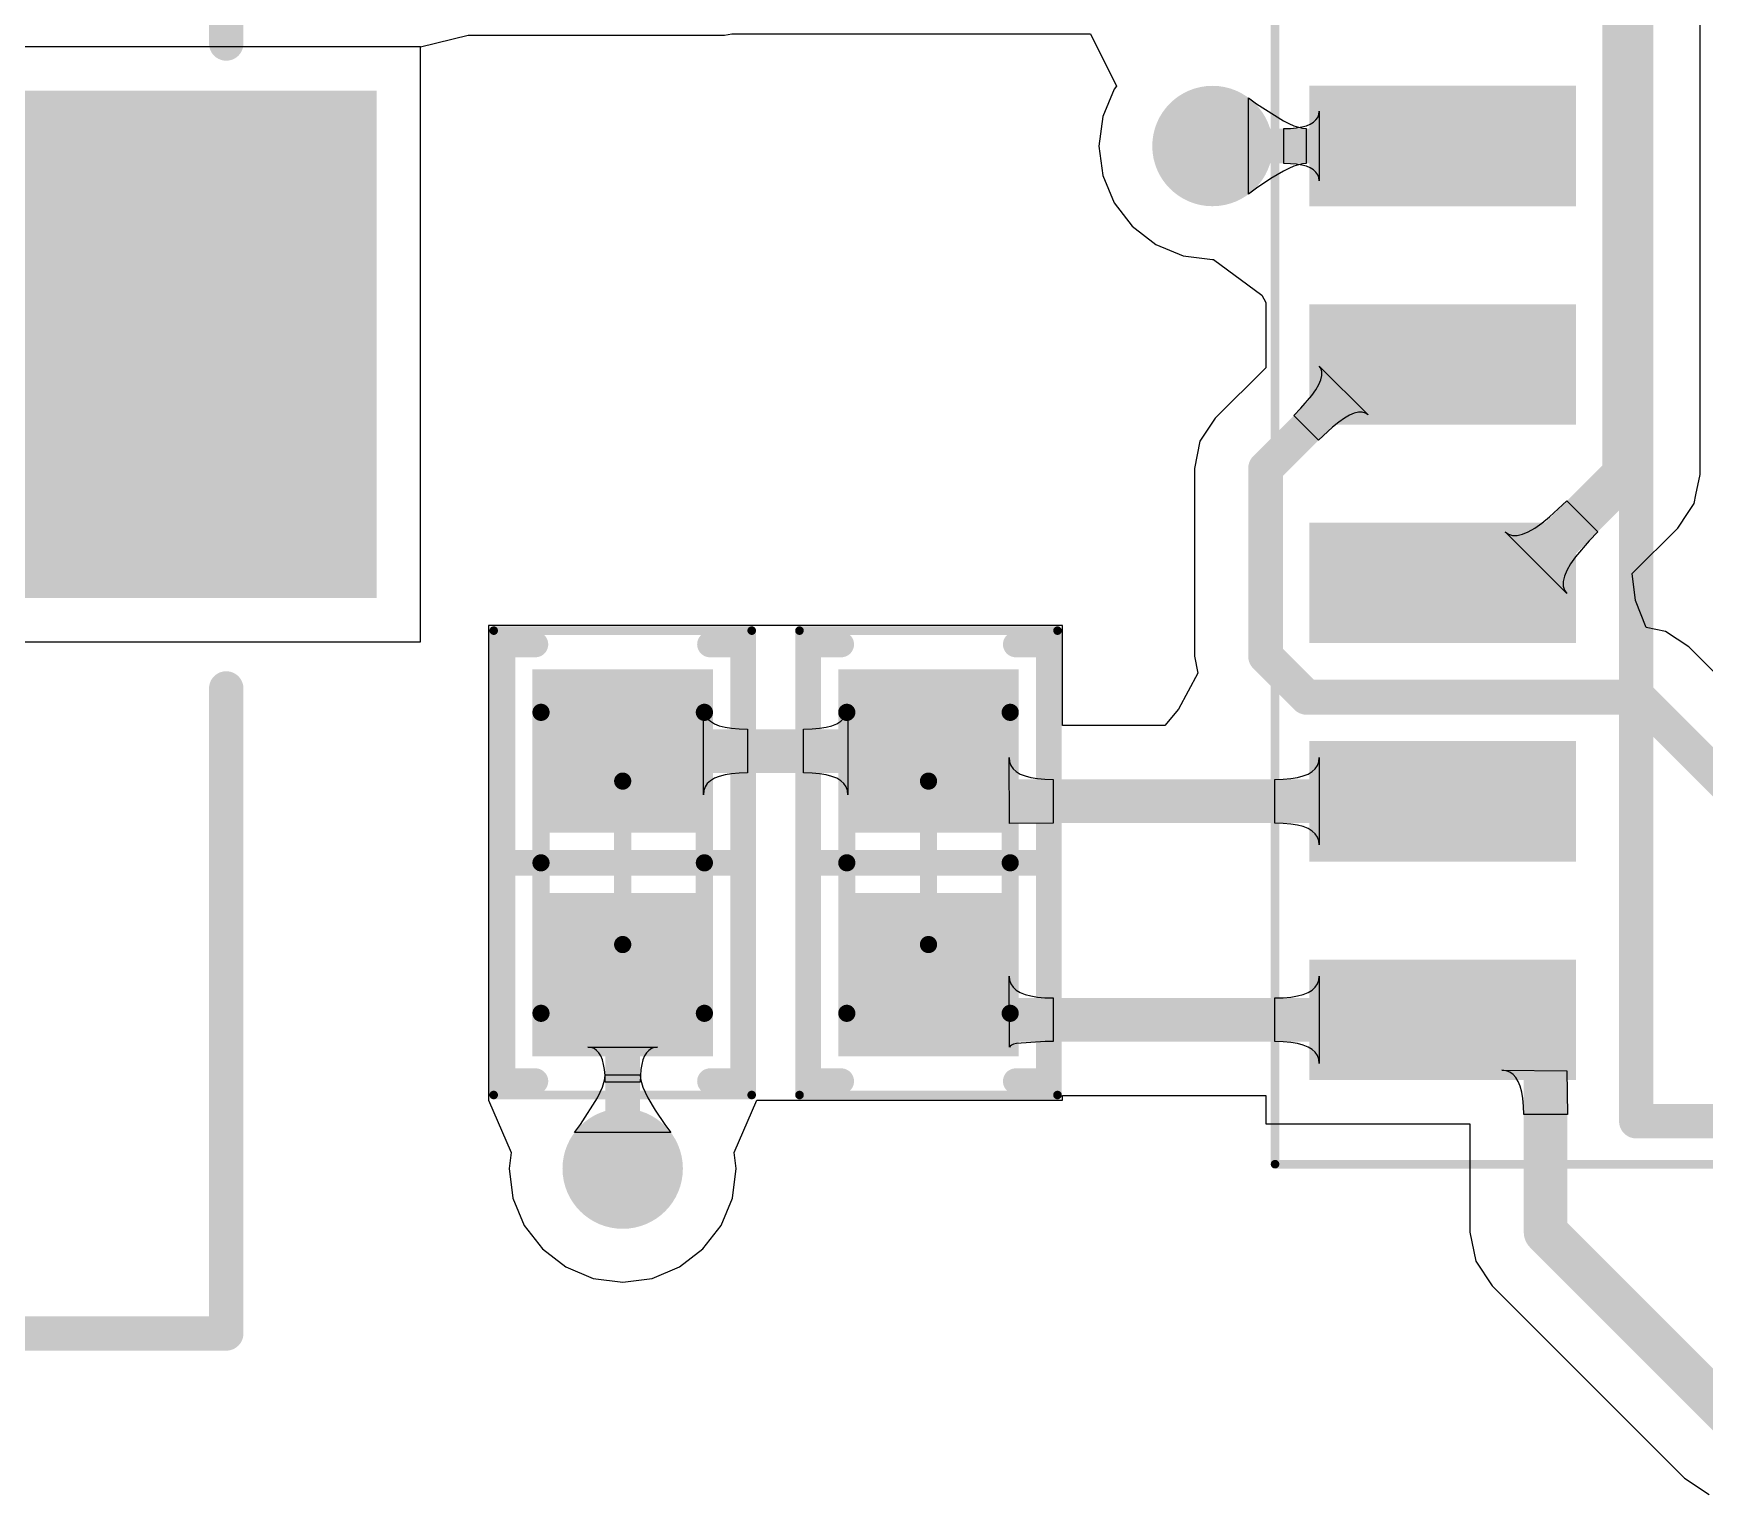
# Model space of a CAD drawing. Header units: inches. Extents: x -0.14 to 3.29, y -0.08 to 7.88.
# Drawn here: x 1.1468 to 1.5293, y 0.6624 to 0.9969 of the extents above; entities that cross this region are included whole.
import ezdxf

# ---------------------------------------------------------------- set-up
doc = ezdxf.new("R2010")
doc.units = ezdxf.units.IN
doc.header["$MEASUREMENT"] = 0
for name, color, linetype in [('Bottom Layer', 5, 'Continuous'), ('Bottom Solder', 6, 'Continuous'), ('Multi-Layer', 9, 'Continuous'), ('Pad Holes', 156, 'Continuous'), ('Top 3D Body', 56, 'Continuous'), ('Top Courtyard', 56, 'Continuous'), ('Top Layer', 1, 'Continuous'), ('Top Overlay', 2, 'Continuous'), ('Top Paste', 8, 'Continuous'), ('Top Solder', 216, 'Continuous'), ('Via Holes', 16, 'Continuous')]:
    doc.layers.add(name, color=color, linetype=linetype)

# ---------------------------------------------------------------- blocks, each defined once
blk = doc.blocks.new('34355DA5_B1DA_47C2_A88A_ECF82120A4F7_248')
at = {"layer": 'Top Layer'}
for points in [[(-0.13583, 0.13819), (-0.13583, 0.16181), (-0.07874, 0.16181), (-0.07874, 0.13819)], [(0.07874, 0.13819), (0.07874, 0.16181), (0.13583, 0.16181), (0.13583, 0.13819)], [(-0.13583, 0.08819), (-0.13583, 0.11181), (-0.07874, 0.11181), (-0.07874, 0.08819)], [(0.07874, 0.08819), (0.07874, 0.11181), (0.13583, 0.11181), (0.13583, 0.08819)], [(-0.13583, 0.03819), (-0.13583, 0.06181), (-0.07874, 0.06181), (-0.07874, 0.03819)], [(0.07874, 0.03819), (0.07874, 0.06181), (0.13583, 0.06181), (0.13583, 0.03819)], [(-0.13583, -0.01181), (-0.13583, 0.01181), (-0.07874, 0.01181), (-0.07874, -0.01181)], [(0.07874, -0.01181), (0.07874, 0.01181), (0.13583, 0.01181), (0.13583, -0.01181)], [(-0.13583, -0.06181), (-0.13583, -0.03819), (-0.07874, -0.03819), (-0.07874, -0.06181)], [(0.07874, -0.06181), (0.07874, -0.03819), (0.13583, -0.03819), (0.13583, -0.06181)], [(-0.13583, -0.11181), (-0.13583, -0.08819), (-0.07874, -0.08819), (-0.07874, -0.11181)], [(0.07874, -0.11181), (0.07874, -0.08819), (0.13583, -0.08819), (0.13583, -0.11181)], [(-0.13583, -0.16181), (-0.13583, -0.13819), (-0.07874, -0.13819), (-0.07874, -0.16181)], [(0.07874, -0.16181), (0.07874, -0.13819), (0.13583, -0.13819), (0.13583, -0.16181)]]:
    blk.add_hatch(color=1, dxfattribs=at).paths.add_polyline_path(points)
at = {"layer": 'Top Paste'}
for points in [[(-0.13583, 0.13819), (-0.13583, 0.16181), (-0.07874, 0.16181), (-0.07874, 0.13819)], [(0.07874, 0.13819), (0.07874, 0.16181), (0.13583, 0.16181), (0.13583, 0.13819)], [(-0.13583, 0.08819), (-0.13583, 0.11181), (-0.07874, 0.11181), (-0.07874, 0.08819)], [(0.07874, 0.08819), (0.07874, 0.11181), (0.13583, 0.11181), (0.13583, 0.08819)], [(-0.13583, 0.03819), (-0.13583, 0.06181), (-0.07874, 0.06181), (-0.07874, 0.03819)], [(0.07874, 0.03819), (0.07874, 0.06181), (0.13583, 0.06181), (0.13583, 0.03819)], [(-0.13583, -0.01181), (-0.13583, 0.01181), (-0.07874, 0.01181), (-0.07874, -0.01181)], [(0.07874, -0.01181), (0.07874, 0.01181), (0.13583, 0.01181), (0.13583, -0.01181)], [(-0.13583, -0.06181), (-0.13583, -0.03819), (-0.07874, -0.03819), (-0.07874, -0.06181)], [(0.07874, -0.06181), (0.07874, -0.03819), (0.13583, -0.03819), (0.13583, -0.06181)], [(-0.13583, -0.11181), (-0.13583, -0.08819), (-0.07874, -0.08819), (-0.07874, -0.11181)], [(0.07874, -0.11181), (0.07874, -0.08819), (0.13583, -0.08819), (0.13583, -0.11181)], [(-0.13583, -0.16181), (-0.13583, -0.13819), (-0.07874, -0.13819), (-0.07874, -0.16181)], [(0.07874, -0.16181), (0.07874, -0.13819), (0.13583, -0.13819), (0.13583, -0.16181)]]:
    blk.add_hatch(color=8, dxfattribs=at).paths.add_polyline_path(points)
at = {"layer": 'Top Solder'}
for points in [[(-0.1378, 0.13622), (-0.1378, 0.16378), (-0.07677, 0.16378), (-0.07677, 0.13622)], [(0.07677, 0.13622), (0.07677, 0.16378), (0.13779, 0.16378), (0.13779, 0.13622)], [(-0.1378, 0.08622), (-0.1378, 0.11378), (-0.07677, 0.11378), (-0.07677, 0.08622)], [(0.07677, 0.08622), (0.07677, 0.11378), (0.13779, 0.11378), (0.13779, 0.08622)], [(-0.1378, 0.03622), (-0.1378, 0.06378), (-0.07677, 0.06378), (-0.07677, 0.03622)], [(0.07677, 0.03622), (0.07677, 0.06378), (0.13779, 0.06378), (0.13779, 0.03622)], [(-0.1378, -0.01378), (-0.1378, 0.01378), (-0.07677, 0.01378), (-0.07677, -0.01378)], [(0.07677, -0.01378), (0.07677, 0.01378), (0.13779, 0.01378), (0.13779, -0.01378)], [(-0.1378, -0.06378), (-0.1378, -0.03622), (-0.07677, -0.03622), (-0.07677, -0.06378)], [(0.07677, -0.06378), (0.07677, -0.03622), (0.13779, -0.03622), (0.13779, -0.06378)], [(-0.1378, -0.11378), (-0.1378, -0.08622), (-0.07677, -0.08622), (-0.07677, -0.11378)], [(0.07677, -0.11378), (0.07677, -0.08622), (0.13779, -0.08622), (0.13779, -0.11378)], [(-0.1378, -0.16378), (-0.1378, -0.13622), (-0.07677, -0.13622), (-0.07677, -0.16378)], [(0.07677, -0.16378), (0.07677, -0.13622), (0.13779, -0.13622), (0.13779, -0.16378)]]:
    blk.add_hatch(color=216, dxfattribs=at).paths.add_polyline_path(points)
at = {"layer": 'Top Courtyard'}
for points in [[(-0.14567, -0.18307, 0.00197, 0.00197, 0), (-0.14567, 0.18307, 0.00197, 0.00197, 0)], [(-0.14567, 0.18307, 0.00197, 0.00197, 0), (0.14567, 0.18307, 0.00197, 0.00197, 0)], [(0.14567, -0.18307, 0.00197, 0.00197, 0), (0.14567, 0.18307, 0.00197, 0.00197, 0)], [(0, -0.01968, 0.00394, 0.00394, 0), (0, 0.01969, 0.00394, 0.00394, 0)], [(-0.01969, 0, 0.00394, 0.00394, 0), (0.01968, 0, 0.00394, 0.00394, 0)], [(-0.14567, -0.18307, 0.00197, 0.00197, 0), (0.14567, -0.18307, 0.00197, 0.00197, 0)]]:
    blk.add_lwpolyline(points, format="xyseb", dxfattribs=at)
for points in [[(-0.14616, 0.18307, 0.000984, 0.000984, 1), (-0.14518, 0.18307, 0.000984, 0.000984, 1)], [(-0.14616, 0.18307, 0.000984, 0.000984, 1), (-0.14518, 0.18307, 0.000984, 0.000984, 1)], [(0.14518, 0.18307, 0.000984, 0.000984, 1), (0.14616, 0.18307, 0.000984, 0.000984, 1)], [(0.14518, 0.18307, 0.000984, 0.000984, 1), (0.14616, 0.18307, 0.000984, 0.000984, 1)], [(-0.00098, 0.01969, 0.00197, 0.00197, 1), (0.00098, 0.01969, 0.00197, 0.00197, 1)], [(-0.02067, 0, 0.00197, 0.00197, 1), (-0.0187, 0, 0.00197, 0.00197, 1)], [(0.0187, 0, 0.00197, 0.00197, 1), (0.02067, 0, 0.00197, 0.00197, 1)], [(-0.00098, -0.01968, 0.00197, 0.00197, 1), (0.00098, -0.01968, 0.00197, 0.00197, 1)], [(-0.14616, -0.18307, 0.000984, 0.000984, 1), (-0.14518, -0.18307, 0.000984, 0.000984, 1)], [(-0.14616, -0.18307, 0.000984, 0.000984, 1), (-0.14518, -0.18307, 0.000984, 0.000984, 1)], [(0.14518, -0.18307, 0.000984, 0.000984, 1), (0.14616, -0.18307, 0.000984, 0.000984, 1)], [(0.14518, -0.18307, 0.000984, 0.000984, 1), (0.14616, -0.18307, 0.000984, 0.000984, 1)]]:
    blk.add_lwpolyline(points, format="xyseb", close=True, dxfattribs=at)
at = {"layer": 'Top Overlay'}
for points in [[(-0.10236, 0.18346, 0.00984, 0.00984, 1), (-0.1122, 0.18346, 0.00984, 0.00984, 1)], [(-0.11467, 0.18346, 0.00492, 0.00492, 1), (-0.10974, 0.18346, 0.00492, 0.00492, 1)], [(-0.10482, 0.18346, 0.00492, 0.00492, 1), (-0.0999, 0.18346, 0.00492, 0.00492, 1)], [(-0.06496, 0.17323, 0.00394, 0.00394, 1), (-0.06102, 0.17323, 0.00394, 0.00394, 1)], [(-0.06496, 0.17323, 0.00394, 0.00394, 1), (-0.06102, 0.17323, 0.00394, 0.00394, 1)], [(0.06102, 0.17323, 0.00394, 0.00394, 1), (0.06496, 0.17323, 0.00394, 0.00394, 1)], [(0.06102, 0.17323, 0.00394, 0.00394, 1), (0.06496, 0.17323, 0.00394, 0.00394, 1)], [(-0.01181, 0.13386, 0.02362, 0.02362, 1), (-0.03543, 0.13386, 0.02362, 0.02362, 1)], [(-0.04134, 0.13386, 0.01181, 0.01181, 1), (-0.02953, 0.13386, 0.01181, 0.01181, 1)], [(-0.01772, 0.13386, 0.01181, 0.01181, 1), (-0.00591, 0.13386, 0.01181, 0.01181, 1)], [(-0.06496, -0.17323, 0.00394, 0.00394, 1), (-0.06102, -0.17323, 0.00394, 0.00394, 1)], [(-0.06496, -0.17323, 0.00394, 0.00394, 1), (-0.06102, -0.17323, 0.00394, 0.00394, 1)], [(0.06102, -0.17323, 0.00394, 0.00394, 1), (0.06496, -0.17323, 0.00394, 0.00394, 1)], [(0.06102, -0.17323, 0.00394, 0.00394, 1), (0.06496, -0.17323, 0.00394, 0.00394, 1)]]:
    blk.add_lwpolyline(points, format="xyseb", close=True, dxfattribs=at)
for points in [[(-0.06299, -0.17323, 0.00787, 0.00787, 0), (-0.06299, 0.17323, 0.00787, 0.00787, 0)], [(-0.06299, 0.17323, 0.00787, 0.00787, 0), (0.06299, 0.17323, 0.00787, 0.00787, 0)], [(0.06299, -0.17323, 0.00787, 0.00787, 0), (0.06299, 0.17323, 0.00787, 0.00787, 0)], [(-0.06299, -0.17323, 0.00787, 0.00787, 0), (0.06299, -0.17323, 0.00787, 0.00787, 0)]]:
    blk.add_lwpolyline(points, format="xyseb", dxfattribs=at)
blk = doc.blocks.new('2EF88547_EDEF_4A49_A522_C215618D4BC7_281')
at = {"layer": 'Bottom Layer'}
blk.add_hatch(color=5, dxfattribs=at).paths.add_polyline_path([(-0.14862, 0.21949), (-0.2687, 0.21949), (-0.2687, 0.33169), (-0.14862, 0.33169)])
at = {"layer": 'Bottom Solder'}
blk.add_hatch(color=6, dxfattribs=at).paths.add_polyline_path([(-0.14665, 0.21752), (-0.27067, 0.21752), (-0.27067, 0.33366), (-0.14665, 0.33366)])
at = {"layer": 'Multi-Layer'}
blk.add_hatch(color=9, dxfattribs=at).paths.add_polyline_path([(-0.14862, 0.21949), (-0.2687, 0.21949), (-0.2687, 0.33169), (-0.14862, 0.33169)])
at = {"layer": 'Pad Holes'}
blk.add_hatch(color=7, dxfattribs=at).paths.add_polyline_path([(-0.16929, 0.23228), (-0.24803, 0.23228), (-0.24803, 0.3189), (-0.16929, 0.3189)])
at = {"layer": 'Top Layer'}
blk.add_hatch(color=1, dxfattribs=at).paths.add_polyline_path([(-0.14862, 0.21949), (-0.2687, 0.21949), (-0.2687, 0.33169), (-0.14862, 0.33169)])
at = {"layer": 'Top Solder'}
blk.add_hatch(color=216, dxfattribs=at).paths.add_polyline_path([(-0.14665, 0.21752), (-0.27067, 0.21752), (-0.27067, 0.33366), (-0.14665, 0.33366)])
at = {"layer": 'Top Overlay'}
for points in [[(0.23622, 0.50197, 0.00787, 0.00787, 0), (-0.23622, 0.50197, 0.00787, 0.00787, 0)], [(-0.23622, 0.50197, 0.00787, 0.00787, 0), (-0.23622, 0.35433, 0.00787, 0.00787, 0)], [(-0.23622, 0.20669, 0.00787, 0.00787, 0), (-0.23622, -0.00984, 0.00787, 0.00787, 0)]]:
    blk.add_lwpolyline(points, format="xyseb", dxfattribs=at)
for points in [[(-0.23819, 0.50197, 0.00394, 0.00394, 1), (-0.23425, 0.50197, 0.00394, 0.00394, 1)], [(-0.23819, 0.50197, 0.00394, 0.00394, 1), (-0.23425, 0.50197, 0.00394, 0.00394, 1)], [(-0.23819, 0.35433, 0.00394, 0.00394, 1), (-0.23425, 0.35433, 0.00394, 0.00394, 1)], [(-0.23819, 0.20669, 0.00394, 0.00394, 1), (-0.23425, 0.20669, 0.00394, 0.00394, 1)]]:
    blk.add_lwpolyline(points, format="xyseb", close=True, dxfattribs=at)
blk = doc.blocks.new('RES_0603_1608_299')
at = {"layer": 'Top Layer'}
for points in [[(-0.04232, -0.0187), (-0.04232, 0.0187), (-0.00886, 0.0187), (-0.00886, -0.0187)], [(0.00886, -0.0187), (0.00886, 0.0187), (0.04232, 0.0187), (0.04232, -0.0187)]]:
    blk.add_hatch(color=1, dxfattribs=at).paths.add_polyline_path(points)
at = {"layer": 'Top Paste'}
for points in [[(-0.04232, -0.0187), (-0.04232, 0.0187), (-0.00886, 0.0187), (-0.00886, -0.0187)], [(0.00886, -0.0187), (0.00886, 0.0187), (0.04232, 0.0187), (0.04232, -0.0187)]]:
    blk.add_hatch(color=8, dxfattribs=at).paths.add_polyline_path(points)
at = {"layer": 'Top Solder'}
for points in [[(-0.04429, -0.02067), (-0.04429, 0.02067), (-0.00689, 0.02067), (-0.00689, -0.02067)], [(0.00689, -0.02067), (0.00689, 0.02067), (0.04429, 0.02067), (0.04429, -0.02067)]]:
    blk.add_hatch(color=216, dxfattribs=at).paths.add_polyline_path(points)
at = {"layer": 'Top 3D Body'}
for points in [[(-0.03445, -0.0187, 0.00394, 0.00394, 0), (-0.03445, 0.0187, 0.00394, 0.00394, 0)], [(0.03445, 0.0187, 0.00394, 0.00394, 0), (-0.03445, 0.0187, 0.00394, 0.00394, 0)], [(0.03445, -0.0187, 0.00394, 0.00394, 0), (0.03445, 0.0187, 0.00394, 0.00394, 0)], [(0.03445, -0.0187, 0.00394, 0.00394, 0), (-0.03445, -0.0187, 0.00394, 0.00394, 0)]]:
    blk.add_lwpolyline(points, format="xyseb", dxfattribs=at)
for points in [[(-0.03543, 0.0187, 0.00197, 0.00197, 1), (-0.03346, 0.0187, 0.00197, 0.00197, 1)], [(-0.03543, 0.0187, 0.00197, 0.00197, 1), (-0.03346, 0.0187, 0.00197, 0.00197, 1)], [(0.03347, 0.0187, 0.00197, 0.00197, 1), (0.03543, 0.0187, 0.00197, 0.00197, 1)], [(0.03347, 0.0187, 0.00197, 0.00197, 1), (0.03543, 0.0187, 0.00197, 0.00197, 1)], [(-0.03543, -0.0187, 0.00197, 0.00197, 1), (-0.03346, -0.0187, 0.00197, 0.00197, 1)], [(-0.03543, -0.0187, 0.00197, 0.00197, 1), (-0.03346, -0.0187, 0.00197, 0.00197, 1)], [(0.03347, -0.0187, 0.00197, 0.00197, 1), (0.03543, -0.0187, 0.00197, 0.00197, 1)], [(0.03347, -0.0187, 0.00197, 0.00197, 1), (0.03543, -0.0187, 0.00197, 0.00197, 1)]]:
    blk.add_lwpolyline(points, format="xyseb", close=True, dxfattribs=at)
at = {"layer": 'Top Courtyard'}
for points in [[(-0.05315, -0.02953, 0.00197, 0.00197, 0), (-0.05315, 0.02953, 0.00197, 0.00197, 0)], [(0.05315, 0.02953, 0.00197, 0.00197, 0), (-0.05315, 0.02953, 0.00197, 0.00197, 0)], [(0.05315, -0.02953, 0.00197, 0.00197, 0), (0.05315, 0.02953, 0.00197, 0.00197, 0)], [(0, -0.0187, 0.00394, 0.00394, 0), (0, 0.0187, 0.00394, 0.00394, 0)], [(0.0187, 0, 0.00394, 0.00394, 0), (-0.0187, 0, 0.00394, 0.00394, 0)], [(0.05315, -0.02953, 0.00197, 0.00197, 0), (-0.05315, -0.02953, 0.00197, 0.00197, 0)]]:
    blk.add_lwpolyline(points, format="xyseb", dxfattribs=at)
for points in [[(-0.05364, 0.02953, 0.000984, 0.000984, 1), (-0.05266, 0.02953, 0.000984, 0.000984, 1)], [(-0.05364, 0.02953, 0.000984, 0.000984, 1), (-0.05266, 0.02953, 0.000984, 0.000984, 1)], [(0.05266, 0.02953, 0.000984, 0.000984, 1), (0.05364, 0.02953, 0.000984, 0.000984, 1)], [(0.05266, 0.02953, 0.000984, 0.000984, 1), (0.05364, 0.02953, 0.000984, 0.000984, 1)], [(-0.00098, 0.0187, 0.00197, 0.00197, 1), (0.00098, 0.0187, 0.00197, 0.00197, 1)], [(-0.01968, 0, 0.00197, 0.00197, 1), (-0.01772, 0, 0.00197, 0.00197, 1)], [(0.01772, 0, 0.00197, 0.00197, 1), (0.01969, 0, 0.00197, 0.00197, 1)], [(-0.00098, -0.0187, 0.00197, 0.00197, 1), (0.00098, -0.0187, 0.00197, 0.00197, 1)], [(-0.05364, -0.02953, 0.000984, 0.000984, 1), (-0.05266, -0.02953, 0.000984, 0.000984, 1)], [(-0.05364, -0.02953, 0.000984, 0.000984, 1), (-0.05266, -0.02953, 0.000984, 0.000984, 1)], [(0.05266, -0.02953, 0.000984, 0.000984, 1), (0.05364, -0.02953, 0.000984, 0.000984, 1)], [(0.05266, -0.02953, 0.000984, 0.000984, 1), (0.05364, -0.02953, 0.000984, 0.000984, 1)]]:
    blk.add_lwpolyline(points, format="xyseb", close=True, dxfattribs=at)
at = {"layer": 'Top Overlay'}
for points in [[(-0.05, 0.02, 0.00591, 0.00591, 0), (-0.05, 0.02756, 0.00591, 0.00591, 0)], [(0.05, 0.02756, 0.00591, 0.00591, 0), (-0.05, 0.02756, 0.00591, 0.00591, 0)], [(0, -0.02756, 0.00591, 0.00591, 0), (0, 0.02756, 0.00591, 0.00591, 0)], [(0.05, 0.02, 0.00591, 0.00591, 0), (0.05, 0.02756, 0.00591, 0.00591, 0)], [(-0.05, -0.02756, 0.00591, 0.00591, 0), (-0.05, -0.02, 0.00591, 0.00591, 0)], [(0.05, -0.02756, 0.00591, 0.00591, 0), (0.05, -0.02, 0.00591, 0.00591, 0)], [(0.05, -0.02756, 0.00591, 0.00591, 0), (-0.05, -0.02756, 0.00591, 0.00591, 0)]]:
    blk.add_lwpolyline(points, format="xyseb", dxfattribs=at)
for points in [[(-0.05148, 0.02756, 0.00295, 0.00295, 1), (-0.04852, 0.02756, 0.00295, 0.00295, 1)], [(-0.05148, 0.02756, 0.00295, 0.00295, 1), (-0.04852, 0.02756, 0.00295, 0.00295, 1)], [(-0.00148, 0.02756, 0.00295, 0.00295, 1), (0.00148, 0.02756, 0.00295, 0.00295, 1)], [(0.04852, 0.02756, 0.00295, 0.00295, 1), (0.05148, 0.02756, 0.00295, 0.00295, 1)], [(0.04852, 0.02756, 0.00295, 0.00295, 1), (0.05148, 0.02756, 0.00295, 0.00295, 1)], [(-0.05148, 0.02, 0.00295, 0.00295, 1), (-0.04852, 0.02, 0.00295, 0.00295, 1)], [(0.04852, 0.02, 0.00295, 0.00295, 1), (0.05148, 0.02, 0.00295, 0.00295, 1)], [(-0.05148, -0.02, 0.00295, 0.00295, 1), (-0.04852, -0.02, 0.00295, 0.00295, 1)], [(0.04852, -0.02, 0.00295, 0.00295, 1), (0.05148, -0.02, 0.00295, 0.00295, 1)], [(-0.05148, -0.02756, 0.00295, 0.00295, 1), (-0.04852, -0.02756, 0.00295, 0.00295, 1)], [(-0.05148, -0.02756, 0.00295, 0.00295, 1), (-0.04852, -0.02756, 0.00295, 0.00295, 1)], [(-0.00148, -0.02756, 0.00295, 0.00295, 1), (0.00148, -0.02756, 0.00295, 0.00295, 1)], [(0.04852, -0.02756, 0.00295, 0.00295, 1), (0.05148, -0.02756, 0.00295, 0.00295, 1)], [(0.04852, -0.02756, 0.00295, 0.00295, 1), (0.05148, -0.02756, 0.00295, 0.00295, 1)]]:
    blk.add_lwpolyline(points, format="xyseb", close=True, dxfattribs=at)
blk = doc.blocks.new('RES_0603_1608_301')
at = {"layer": 'Top Layer'}
for points in [[(-0.04232, -0.0187), (-0.04232, 0.0187), (-0.00886, 0.0187), (-0.00886, -0.0187)], [(0.00886, -0.0187), (0.00886, 0.0187), (0.04232, 0.0187), (0.04232, -0.0187)]]:
    blk.add_hatch(color=1, dxfattribs=at).paths.add_polyline_path(points)
at = {"layer": 'Top Paste'}
for points in [[(-0.04232, -0.0187), (-0.04232, 0.0187), (-0.00886, 0.0187), (-0.00886, -0.0187)], [(0.00886, -0.0187), (0.00886, 0.0187), (0.04232, 0.0187), (0.04232, -0.0187)]]:
    blk.add_hatch(color=8, dxfattribs=at).paths.add_polyline_path(points)
at = {"layer": 'Top Solder'}
for points in [[(-0.04429, -0.02067), (-0.04429, 0.02067), (-0.00689, 0.02067), (-0.00689, -0.02067)], [(0.00689, -0.02067), (0.00689, 0.02067), (0.04429, 0.02067), (0.04429, -0.02067)]]:
    blk.add_hatch(color=216, dxfattribs=at).paths.add_polyline_path(points)
at = {"layer": 'Top 3D Body'}
for points in [[(-0.03445, -0.0187, 0.00394, 0.00394, 0), (-0.03445, 0.0187, 0.00394, 0.00394, 0)], [(0.03445, 0.0187, 0.00394, 0.00394, 0), (-0.03445, 0.0187, 0.00394, 0.00394, 0)], [(0.03445, -0.0187, 0.00394, 0.00394, 0), (0.03445, 0.0187, 0.00394, 0.00394, 0)], [(0.03445, -0.0187, 0.00394, 0.00394, 0), (-0.03445, -0.0187, 0.00394, 0.00394, 0)]]:
    blk.add_lwpolyline(points, format="xyseb", dxfattribs=at)
for points in [[(-0.03543, 0.0187, 0.00197, 0.00197, 1), (-0.03346, 0.0187, 0.00197, 0.00197, 1)], [(-0.03543, 0.0187, 0.00197, 0.00197, 1), (-0.03346, 0.0187, 0.00197, 0.00197, 1)], [(0.03347, 0.0187, 0.00197, 0.00197, 1), (0.03543, 0.0187, 0.00197, 0.00197, 1)], [(0.03347, 0.0187, 0.00197, 0.00197, 1), (0.03543, 0.0187, 0.00197, 0.00197, 1)], [(-0.03543, -0.0187, 0.00197, 0.00197, 1), (-0.03346, -0.0187, 0.00197, 0.00197, 1)], [(-0.03543, -0.0187, 0.00197, 0.00197, 1), (-0.03346, -0.0187, 0.00197, 0.00197, 1)], [(0.03347, -0.0187, 0.00197, 0.00197, 1), (0.03543, -0.0187, 0.00197, 0.00197, 1)], [(0.03347, -0.0187, 0.00197, 0.00197, 1), (0.03543, -0.0187, 0.00197, 0.00197, 1)]]:
    blk.add_lwpolyline(points, format="xyseb", close=True, dxfattribs=at)
at = {"layer": 'Top Courtyard'}
for points in [[(-0.05315, -0.02953, 0.00197, 0.00197, 0), (-0.05315, 0.02953, 0.00197, 0.00197, 0)], [(0.05315, 0.02953, 0.00197, 0.00197, 0), (-0.05315, 0.02953, 0.00197, 0.00197, 0)], [(0.05315, -0.02953, 0.00197, 0.00197, 0), (0.05315, 0.02953, 0.00197, 0.00197, 0)], [(0, -0.0187, 0.00394, 0.00394, 0), (0, 0.0187, 0.00394, 0.00394, 0)], [(0.0187, 0, 0.00394, 0.00394, 0), (-0.0187, 0, 0.00394, 0.00394, 0)], [(0.05315, -0.02953, 0.00197, 0.00197, 0), (-0.05315, -0.02953, 0.00197, 0.00197, 0)]]:
    blk.add_lwpolyline(points, format="xyseb", dxfattribs=at)
for points in [[(-0.05364, 0.02953, 0.000984, 0.000984, 1), (-0.05266, 0.02953, 0.000984, 0.000984, 1)], [(-0.05364, 0.02953, 0.000984, 0.000984, 1), (-0.05266, 0.02953, 0.000984, 0.000984, 1)], [(0.05266, 0.02953, 0.000984, 0.000984, 1), (0.05364, 0.02953, 0.000984, 0.000984, 1)], [(0.05266, 0.02953, 0.000984, 0.000984, 1), (0.05364, 0.02953, 0.000984, 0.000984, 1)], [(-0.00098, 0.0187, 0.00197, 0.00197, 1), (0.00099, 0.0187, 0.00197, 0.00197, 1)], [(-0.01968, 0, 0.00197, 0.00197, 1), (-0.01772, 0, 0.00197, 0.00197, 1)], [(0.01772, 0, 0.00197, 0.00197, 1), (0.01969, 0, 0.00197, 0.00197, 1)], [(-0.00098, -0.0187, 0.00197, 0.00197, 1), (0.00099, -0.0187, 0.00197, 0.00197, 1)], [(-0.05364, -0.02953, 0.000984, 0.000984, 1), (-0.05266, -0.02953, 0.000984, 0.000984, 1)], [(-0.05364, -0.02953, 0.000984, 0.000984, 1), (-0.05266, -0.02953, 0.000984, 0.000984, 1)], [(0.05266, -0.02953, 0.000984, 0.000984, 1), (0.05364, -0.02953, 0.000984, 0.000984, 1)], [(0.05266, -0.02953, 0.000984, 0.000984, 1), (0.05364, -0.02953, 0.000984, 0.000984, 1)]]:
    blk.add_lwpolyline(points, format="xyseb", close=True, dxfattribs=at)
at = {"layer": 'Top Overlay'}
for points in [[(-0.05, 0.02, 0.00591, 0.00591, 0), (-0.05, 0.02756, 0.00591, 0.00591, 0)], [(0.05, 0.02756, 0.00591, 0.00591, 0), (-0.05, 0.02756, 0.00591, 0.00591, 0)], [(0, -0.02756, 0.00591, 0.00591, 0), (0, 0.02756, 0.00591, 0.00591, 0)], [(0.05, 0.02, 0.00591, 0.00591, 0), (0.05, 0.02756, 0.00591, 0.00591, 0)], [(-0.05, -0.02756, 0.00591, 0.00591, 0), (-0.05, -0.02, 0.00591, 0.00591, 0)], [(0.05, -0.02756, 0.00591, 0.00591, 0), (0.05, -0.02, 0.00591, 0.00591, 0)], [(0.05, -0.02756, 0.00591, 0.00591, 0), (-0.05, -0.02756, 0.00591, 0.00591, 0)]]:
    blk.add_lwpolyline(points, format="xyseb", dxfattribs=at)
for points in [[(-0.05148, 0.02756, 0.00295, 0.00295, 1), (-0.04852, 0.02756, 0.00295, 0.00295, 1)], [(-0.05148, 0.02756, 0.00295, 0.00295, 1), (-0.04852, 0.02756, 0.00295, 0.00295, 1)], [(-0.00148, 0.02756, 0.00295, 0.00295, 1), (0.00148, 0.02756, 0.00295, 0.00295, 1)], [(0.04852, 0.02756, 0.00295, 0.00295, 1), (0.05148, 0.02756, 0.00295, 0.00295, 1)], [(0.04852, 0.02756, 0.00295, 0.00295, 1), (0.05148, 0.02756, 0.00295, 0.00295, 1)], [(-0.05148, 0.02, 0.00295, 0.00295, 1), (-0.04852, 0.02, 0.00295, 0.00295, 1)], [(0.04852, 0.02, 0.00295, 0.00295, 1), (0.05148, 0.02, 0.00295, 0.00295, 1)], [(-0.05148, -0.02, 0.00295, 0.00295, 1), (-0.04852, -0.02, 0.00295, 0.00295, 1)], [(0.04852, -0.02, 0.00295, 0.00295, 1), (0.05148, -0.02, 0.00295, 0.00295, 1)], [(-0.05148, -0.02756, 0.00295, 0.00295, 1), (-0.04852, -0.02756, 0.00295, 0.00295, 1)], [(-0.05148, -0.02756, 0.00295, 0.00295, 1), (-0.04852, -0.02756, 0.00295, 0.00295, 1)], [(-0.00148, -0.02756, 0.00295, 0.00295, 1), (0.00148, -0.02756, 0.00295, 0.00295, 1)], [(0.04852, -0.02756, 0.00295, 0.00295, 1), (0.05148, -0.02756, 0.00295, 0.00295, 1)], [(0.04852, -0.02756, 0.00295, 0.00295, 1), (0.05148, -0.02756, 0.00295, 0.00295, 1)]]:
    blk.add_lwpolyline(points, format="xyseb", close=True, dxfattribs=at)

msp = doc.modelspace()

# ---------------------------------------------------------------- hatches: boundary and pattern name
at = {"layer": 'Bottom Layer'}
h = msp.add_hatch(color=5, dxfattribs=at)
edge = h.paths.add_edge_path()
edge.add_arc((1.41669, 0.9711), 0.01378, 0, 360)
h = msp.add_hatch(color=5, dxfattribs=at)
edge = h.paths.add_edge_path()
edge.add_arc((1.28169, 0.73702), 0.01378, 0, 360)
at = {"layer": 'Top Layer'}
h = msp.add_hatch(color=1, dxfattribs=at)
edge = h.paths.add_edge_path()
edge.add_arc((1.41669, 0.9711), 0.01378, 0, 360)
h = msp.add_hatch(color=1, dxfattribs=at)
edge = h.paths.add_edge_path()
edge.add_arc((1.28169, 0.73702), 0.01378, 0, 360)
at = {"layer": 'Via Holes'}
h = msp.add_hatch(color=7, dxfattribs=at)
edge = h.paths.add_edge_path()
edge.add_arc((1.41669, 0.9711), 0.00689, 0, 360)
h = msp.add_hatch(color=7, dxfattribs=at)
edge = h.paths.add_edge_path()
edge.add_arc((1.28169, 0.73702), 0.00689, 0, 360)

# ---------------------------------------------------------------- linework, layer by layer
at = {"layer": 'Bottom Layer'}
for p, q in [((1.23543, 0.99377), (1.09135, 0.99377)), ((1.23543, 0.85757), (1.23543, 0.99377)), ((1.09135, 0.85757), (1.23543, 0.85757))]:
    msp.add_line(p, q, dxfattribs=at)
at = {"layer": 'Top Layer'}
for p, q in [((1.52829, 0.89591), (1.52829, 1.0883)), ((1.23543, 0.99377), (1.24632, 0.99645)), ((1.24632, 0.99645), (1.30496, 0.99645)), ((1.30496, 0.99645), (1.30664, 0.99678)), ((1.30496, 0.99645), (1.30496, 0.99645)), ((1.30496, 0.99645), (1.30496, 0.99645)), ((1.30664, 0.99678), (1.34739, 0.99678)), ((1.34739, 0.99678), (1.34739, 0.99678)), ((1.34739, 0.99678), (1.34881, 0.99678)), ((1.34881, 0.99678), (1.35939, 0.99678)), ((1.35939, 0.99678), (1.38878, 0.99678)), ((1.38878, 0.99678), (1.39469, 0.98478)), ((1.23543, 0.98445), (1.23543, 0.99377)), ((1.23543, 0.85757), (1.23543, 0.98445)), ((1.39418, 0.9841), (1.39158, 0.97783)), ((1.39469, 0.98478), (1.39418, 0.9841)), ((1.42497, 0.96008), (1.42497, 0.98212)), ((1.42497, 0.98212), (1.42678, 0.98079)), ((1.42678, 0.98079), (1.43294, 0.97686)), ((1.39158, 0.97783), (1.39069, 0.9711)), ((1.43294, 0.97686), (1.4342, 0.97623)), ((1.4342, 0.97623), (1.43535, 0.97573)), ((1.43535, 0.97573), (1.43639, 0.97538)), ((1.43591, 0.97526), (1.43713, 0.97546)), ((1.43713, 0.97546), (1.43818, 0.97574)), ((1.43818, 0.97574), (1.43908, 0.9761)), ((1.43908, 0.9761), (1.43981, 0.97654)), ((1.43981, 0.97654), (1.44038, 0.97706)), ((1.44038, 0.97706), (1.44078, 0.97766)), ((1.44078, 0.97766), (1.44103, 0.97834)), ((1.44103, 0.97834), (1.44111, 0.9791)), ((1.44111, 0.9791), (1.44111, 0.9631)), ((1.43299, 0.9751), (1.43453, 0.97514)), ((1.43299, 0.9671), (1.43299, 0.9751)), ((1.43453, 0.97514), (1.43591, 0.97526)), ((1.43639, 0.97538), (1.43733, 0.97517)), ((1.43733, 0.97517), (1.43815, 0.9751)), ((1.43815, 0.9751), (1.43815, 0.9671)), ((1.39069, 0.9711), (1.39158, 0.96437)), ((1.39158, 0.96437), (1.39418, 0.9581)), ((1.43294, 0.96535), (1.43008, 0.96366)), ((1.4342, 0.96598), (1.43294, 0.96535)), ((1.43453, 0.96706), (1.43299, 0.9671)), ((1.43535, 0.96647), (1.4342, 0.96598)), ((1.43591, 0.96694), (1.43453, 0.96706)), ((1.43639, 0.96682), (1.43535, 0.96647)), ((1.43713, 0.96674), (1.43591, 0.96694)), ((1.43733, 0.96703), (1.43639, 0.96682)), ((1.43818, 0.96646), (1.43713, 0.96674)), ((1.43815, 0.9671), (1.43733, 0.96703)), ((1.43908, 0.9661), (1.43818, 0.96646)), ((1.43981, 0.96566), (1.43908, 0.9661)), ((1.44038, 0.96514), (1.43981, 0.96566)), ((1.44078, 0.96454), (1.44038, 0.96514)), ((1.44103, 0.96386), (1.44078, 0.96454)), ((1.42678, 0.96142), (1.42497, 0.96008)), ((1.43008, 0.96366), (1.42678, 0.96142)), ((1.44111, 0.9631), (1.44103, 0.96386)), ((1.39418, 0.9581), (1.39831, 0.95272)), ((1.39831, 0.95272), (1.40369, 0.94858)), ((1.40369, 0.94858), (1.40996, 0.94599)), ((1.40996, 0.94599), (1.41669, 0.9451)), ((1.41669, 0.9451), (1.41696, 0.94514)), ((1.41696, 0.94514), (1.42799, 0.93697)), ((1.42799, 0.93697), (1.42887, 0.93525)), ((1.42887, 0.93525), (1.42887, 0.92036)), ((1.42887, 0.92036), (1.41733, 0.90883)), ((1.44155, 0.92011), (1.44111, 0.92072)), ((1.44111, 0.92072), (1.4523, 0.90953)), ((1.44151, 0.91758), (1.44175, 0.91854)), ((1.44176, 0.91939), (1.44155, 0.92011)), ((1.44175, 0.91854), (1.44176, 0.91939)), ((1.43944, 0.91402), (1.44036, 0.91532)), ((1.44036, 0.91532), (1.44105, 0.91651)), ((1.44105, 0.91651), (1.44151, 0.91758)), ((1.43533, 0.90941), (1.43693, 0.91106)), ((1.43693, 0.91106), (1.43944, 0.91402)), ((1.41733, 0.90883), (1.41379, 0.90353)), ((1.44099, 0.90375), (1.43533, 0.90941)), ((1.44417, 0.90672), (1.44099, 0.90375)), ((1.44559, 0.90786), (1.44417, 0.90672)), ((1.4469, 0.90878), (1.44559, 0.90786)), ((1.44809, 0.90947), (1.4469, 0.90878)), ((1.44916, 0.90993), (1.44809, 0.90947)), ((1.45012, 0.91017), (1.44916, 0.90993)), ((1.45096, 0.91018), (1.45012, 0.91017)), ((1.45169, 0.90997), (1.45096, 0.91018)), ((1.4523, 0.90953), (1.45169, 0.90997)), ((1.41379, 0.90353), (1.41255, 0.89729)), ((1.41255, 0.89729), (1.41255, 0.85432)), ((1.52736, 0.89124), (1.52829, 0.89591)), ((1.52829, 0.89591), (1.52829, 0.89591)), ((1.49387, 0.88619), (1.49783, 0.88986)), ((1.49783, 0.88986), (1.5049, 0.88279)), ((1.52559, 0.88722), (1.52697, 0.88928)), ((1.52697, 0.88928), (1.52736, 0.89124)), ((1.52697, 0.88928), (1.52697, 0.88928)), ((1.52697, 0.88928), (1.52697, 0.88928)), ((1.49048, 0.88364), (1.49211, 0.88477)), ((1.49211, 0.88477), (1.49387, 0.88619)), ((1.51278, 0.87323), (1.52321, 0.88366)), ((1.52321, 0.88366), (1.52559, 0.88722)), ((1.52321, 0.88366), (1.52321, 0.88366)), ((1.49783, 0.86865), (1.48369, 0.88279)), ((1.48369, 0.88279), (1.48447, 0.88223)), ((1.48447, 0.88223), (1.48539, 0.88194)), ((1.48539, 0.88194), (1.48645, 0.88194)), ((1.48645, 0.88194), (1.48765, 0.88223)), ((1.48765, 0.88223), (1.48899, 0.88279)), ((1.48899, 0.88279), (1.49048, 0.88364)), ((1.50292, 0.88074), (1.49981, 0.87706)), ((1.5049, 0.88279), (1.50292, 0.88074)), ((1.49981, 0.87706), (1.49868, 0.87544)), ((1.49727, 0.87261), (1.49698, 0.87141)), ((1.49783, 0.87395), (1.49727, 0.87261)), ((1.49868, 0.87544), (1.49783, 0.87395)), ((1.5135, 0.86709), (1.51278, 0.87323)), ((1.49698, 0.87141), (1.49698, 0.87035)), ((1.49698, 0.87035), (1.49727, 0.86943)), ((1.49727, 0.86943), (1.49783, 0.86865)), ((1.51594, 0.86088), (1.5135, 0.86709)), ((1.31239, 0.86134), (1.25099, 0.86134)), ((1.25099, 0.86134), (1.25099, 0.80388)), ((1.32098, 0.86134), (1.31239, 0.86134)), ((1.31239, 0.86134), (1.31239, 0.86134)), ((1.38238, 0.86134), (1.32098, 0.86134)), ((1.32098, 0.86134), (1.32098, 0.86134)), ((1.38238, 0.83844), (1.38238, 0.86134)), ((1.52042, 0.85999), (1.51594, 0.86088)), ((1.09135, 0.85757), (1.23543, 0.85757)), ((1.52572, 0.85645), (1.52042, 0.85999)), ((1.41255, 0.85432), (1.41333, 0.85044)), ((1.57154, 0.81063), (1.52572, 0.85645)), ((1.41333, 0.85044), (1.40891, 0.84218)), ((1.30015, 0.82261), (1.30015, 0.84261)), ((1.30015, 0.84261), (1.30025, 0.84166)), ((1.30025, 0.84166), (1.30055, 0.84081)), ((1.33282, 0.84081), (1.33312, 0.84166)), ((1.33312, 0.84166), (1.33322, 0.84261)), ((1.33322, 0.84261), (1.33322, 0.82261)), ((1.40891, 0.84218), (1.40581, 0.83844)), ((1.30055, 0.84081), (1.30106, 0.84006)), ((1.30106, 0.84006), (1.30177, 0.83941)), ((1.30177, 0.83941), (1.30268, 0.83886)), ((1.30268, 0.83886), (1.30379, 0.83841)), ((1.30379, 0.83841), (1.30511, 0.83806)), ((1.30511, 0.83806), (1.30662, 0.83781)), ((1.30662, 0.83781), (1.30834, 0.83766)), ((1.32503, 0.83766), (1.32675, 0.83781)), ((1.32675, 0.83781), (1.32826, 0.83806)), ((1.32826, 0.83806), (1.32958, 0.83841)), ((1.32958, 0.83841), (1.33069, 0.83886)), ((1.33069, 0.83886), (1.3316, 0.83941)), ((1.3316, 0.83941), (1.33231, 0.84006)), ((1.33231, 0.84006), (1.33282, 0.84081)), ((1.40581, 0.83844), (1.38238, 0.83844)), ((1.30834, 0.83766), (1.31027, 0.83761)), ((1.31027, 0.83761), (1.31027, 0.82761)), ((1.3231, 0.83761), (1.32503, 0.83766)), ((1.3231, 0.82761), (1.3231, 0.83761)), ((1.37026, 0.81599), (1.37014, 0.8311)), ((1.37014, 0.8311), (1.37025, 0.83015)), ((1.37025, 0.83015), (1.37056, 0.8293)), ((1.4407, 0.8293), (1.44101, 0.83015)), ((1.44101, 0.83015), (1.44111, 0.8311)), ((1.44111, 0.8311), (1.44111, 0.8111)), ((1.30268, 0.82636), (1.30177, 0.82581)), ((1.30379, 0.82681), (1.30268, 0.82636)), ((1.30511, 0.82716), (1.30379, 0.82681)), ((1.30662, 0.82741), (1.30511, 0.82716)), ((1.30834, 0.82756), (1.30662, 0.82741)), ((1.31027, 0.82761), (1.30834, 0.82756)), ((1.32503, 0.82756), (1.3231, 0.82761)), ((1.32675, 0.82741), (1.32503, 0.82756)), ((1.32826, 0.82716), (1.32675, 0.82741)), ((1.32958, 0.82681), (1.32826, 0.82716)), ((1.33069, 0.82636), (1.32958, 0.82681)), ((1.3316, 0.82581), (1.33069, 0.82636)), ((1.37056, 0.8293), (1.37107, 0.82855)), ((1.37107, 0.82855), (1.37178, 0.8279)), ((1.37178, 0.8279), (1.37269, 0.82735)), ((1.37269, 0.82735), (1.37381, 0.8269)), ((1.37381, 0.8269), (1.37512, 0.82655)), ((1.37512, 0.82655), (1.37663, 0.8263)), ((1.37663, 0.8263), (1.37835, 0.82615)), ((1.43291, 0.82615), (1.43463, 0.8263)), ((1.43463, 0.8263), (1.43615, 0.82655)), ((1.43615, 0.82655), (1.43746, 0.8269)), ((1.43746, 0.8269), (1.43858, 0.82735)), ((1.43858, 0.82735), (1.43949, 0.8279)), ((1.43949, 0.8279), (1.4402, 0.82855)), ((1.4402, 0.82855), (1.4407, 0.8293)), ((1.30025, 0.82356), (1.30015, 0.82261)), ((1.30055, 0.82441), (1.30025, 0.82356)), ((1.30106, 0.82516), (1.30055, 0.82441)), ((1.30177, 0.82581), (1.30106, 0.82516)), ((1.33231, 0.82516), (1.3316, 0.82581)), ((1.33282, 0.82441), (1.33231, 0.82516)), ((1.33312, 0.82356), (1.33282, 0.82441)), ((1.33322, 0.82261), (1.33312, 0.82356)), ((1.37835, 0.82615), (1.38026, 0.8261)), ((1.38026, 0.8261), (1.38026, 0.8161)), ((1.43099, 0.8261), (1.43291, 0.82615)), ((1.43099, 0.8161), (1.43099, 0.8261)), ((1.38026, 0.8161), (1.37026, 0.81599)), ((1.43291, 0.81605), (1.43099, 0.8161)), ((1.43463, 0.8159), (1.43291, 0.81605)), ((1.43615, 0.81565), (1.43463, 0.8159)), ((1.43746, 0.8153), (1.43615, 0.81565)), ((1.43858, 0.81485), (1.43746, 0.8153)), ((1.43949, 0.8143), (1.43858, 0.81485)), ((1.4402, 0.81365), (1.43949, 0.8143)), ((1.4407, 0.8129), (1.4402, 0.81365)), ((1.44101, 0.81205), (1.4407, 0.8129)), ((1.44111, 0.8111), (1.44101, 0.81205)), ((1.25099, 0.80388), (1.25099, 0.75269)), ((1.37026, 0.76481), (1.37014, 0.7811)), ((1.37014, 0.7811), (1.37025, 0.78015)), ((1.44101, 0.78015), (1.44111, 0.7811)), ((1.44111, 0.7811), (1.44111, 0.7611)), ((1.37025, 0.78015), (1.37056, 0.7793)), ((1.37056, 0.7793), (1.37107, 0.77855)), ((1.37107, 0.77855), (1.37178, 0.7779)), ((1.37178, 0.7779), (1.37269, 0.77735)), ((1.37269, 0.77735), (1.37381, 0.7769)), ((1.37381, 0.7769), (1.37512, 0.77655)), ((1.37512, 0.77655), (1.37663, 0.7763)), ((1.43463, 0.7763), (1.43615, 0.77655)), ((1.43615, 0.77655), (1.43746, 0.7769)), ((1.43746, 0.7769), (1.43858, 0.77735)), ((1.43858, 0.77735), (1.43949, 0.7779)), ((1.43949, 0.7779), (1.4402, 0.77855)), ((1.4402, 0.77855), (1.4407, 0.7793)), ((1.4407, 0.7793), (1.44101, 0.78015)), ((1.37663, 0.7763), (1.37835, 0.77615)), ((1.37835, 0.77615), (1.38026, 0.7761)), ((1.38026, 0.7761), (1.38026, 0.7661)), ((1.43099, 0.7761), (1.43291, 0.77615)), ((1.43099, 0.7661), (1.43099, 0.7761)), ((1.43291, 0.77615), (1.43463, 0.7763)), ((1.37036, 0.76506), (1.37026, 0.76481)), ((1.37066, 0.76528), (1.37036, 0.76506)), ((1.37116, 0.76547), (1.37066, 0.76528)), ((1.37186, 0.76564), (1.37116, 0.76547)), ((1.37836, 0.76609), (1.37186, 0.76564)), ((1.38026, 0.7661), (1.37836, 0.76609)), ((1.43291, 0.76605), (1.43099, 0.7661)), ((1.43463, 0.7659), (1.43291, 0.76605)), ((1.43615, 0.76565), (1.43463, 0.7659)), ((1.43746, 0.7653), (1.43615, 0.76565)), ((1.43858, 0.76485), (1.43746, 0.7653)), ((1.27445, 0.76473), (1.27369, 0.76481)), ((1.27369, 0.76481), (1.28969, 0.76481)), ((1.27513, 0.76449), (1.27445, 0.76473)), ((1.27573, 0.76409), (1.27513, 0.76449)), ((1.27625, 0.76353), (1.27573, 0.76409)), ((1.27669, 0.76281), (1.27625, 0.76353)), ((1.27705, 0.76193), (1.27669, 0.76281)), ((1.27733, 0.76089), (1.27705, 0.76193)), ((1.28633, 0.76193), (1.28605, 0.76089)), ((1.28669, 0.76281), (1.28633, 0.76193)), ((1.28713, 0.76353), (1.28669, 0.76281)), ((1.28765, 0.76409), (1.28713, 0.76353)), ((1.28825, 0.76449), (1.28765, 0.76409)), ((1.28893, 0.76473), (1.28825, 0.76449)), ((1.28969, 0.76481), (1.28893, 0.76473)), ((1.43949, 0.7643), (1.43858, 0.76485)), ((1.4402, 0.76365), (1.43949, 0.7643)), ((1.4407, 0.7629), (1.4402, 0.76365)), ((1.44101, 0.76205), (1.4407, 0.7629)), ((1.44111, 0.7611), (1.44101, 0.76205)), ((1.27753, 0.75969), (1.27733, 0.76089)), ((1.27741, 0.75672), (1.27762, 0.75765)), ((1.27765, 0.75833), (1.27753, 0.75969)), ((1.27762, 0.75765), (1.27769, 0.75847)), ((1.27769, 0.75681), (1.27765, 0.75833)), ((1.27769, 0.75847), (1.28569, 0.75847)), ((1.28569, 0.75847), (1.28576, 0.75765)), ((1.28573, 0.75833), (1.28569, 0.75681)), ((1.28585, 0.75969), (1.28573, 0.75833)), ((1.28576, 0.75765), (1.28597, 0.75672)), ((1.28605, 0.76089), (1.28585, 0.75969)), ((1.4839, 0.75942), (1.48295, 0.75953)), ((1.48295, 0.75953), (1.49783, 0.75941)), ((1.48475, 0.75911), (1.4839, 0.75942)), ((1.4855, 0.7586), (1.48475, 0.75911)), ((1.48615, 0.75789), (1.4855, 0.7586)), ((1.4867, 0.75698), (1.48615, 0.75789)), ((1.49783, 0.75941), (1.49795, 0.74941)), ((1.27593, 0.75326), (1.27656, 0.75452)), ((1.27656, 0.75452), (1.27705, 0.75567)), ((1.27705, 0.75567), (1.27741, 0.75672)), ((1.28569, 0.75681), (1.27769, 0.75681)), ((1.28597, 0.75672), (1.28632, 0.75567)), ((1.28632, 0.75567), (1.28681, 0.75452)), ((1.28681, 0.75452), (1.28744, 0.75326)), ((1.38238, 0.75269), (1.38238, 0.75377)), ((1.38238, 0.75377), (1.42887, 0.75377)), ((1.42887, 0.75377), (1.42887, 0.74729)), ((1.48715, 0.75587), (1.4867, 0.75698)), ((1.4875, 0.75455), (1.48715, 0.75587)), ((1.48775, 0.75304), (1.4875, 0.75455)), ((1.25099, 0.75269), (1.25098, 0.75269)), ((1.25098, 0.75269), (1.25617, 0.74069)), ((1.272, 0.74711), (1.27593, 0.75326)), ((1.28744, 0.75326), (1.28912, 0.7504)), ((1.28912, 0.7504), (1.29137, 0.74711)), ((1.3072, 0.74069), (1.31239, 0.75269)), ((1.31239, 0.75269), (1.32098, 0.75269)), ((1.32098, 0.75269), (1.32098, 0.75269)), ((1.32098, 0.75269), (1.38238, 0.75269)), ((1.4879, 0.75133), (1.48775, 0.75304)), ((1.48795, 0.74941), (1.4879, 0.75133)), ((1.27067, 0.74529), (1.272, 0.74711)), ((1.29137, 0.74711), (1.2927, 0.74529)), ((1.42887, 0.74729), (1.47562, 0.74729)), ((1.47562, 0.74729), (1.47562, 0.72248)), ((1.49795, 0.74941), (1.48795, 0.74941)), ((1.2927, 0.74529), (1.27067, 0.74529)), ((1.25617, 0.74069), (1.25568, 0.73702)), ((1.30769, 0.73702), (1.3072, 0.74069)), ((1.25568, 0.73702), (1.25657, 0.73029)), ((1.3068, 0.73029), (1.30769, 0.73702)), ((1.25657, 0.73029), (1.25917, 0.72402)), ((1.3042, 0.72402), (1.3068, 0.73029)), ((1.25917, 0.72402), (1.2633, 0.71863)), ((1.30007, 0.71863), (1.3042, 0.72402)), ((1.47562, 0.72248), (1.47694, 0.71585)), ((1.2633, 0.71863), (1.26868, 0.7145)), ((1.29469, 0.7145), (1.30007, 0.71863)), ((1.47694, 0.71585), (1.4807, 0.71022)), ((1.26868, 0.7145), (1.27496, 0.7119)), ((1.27496, 0.7119), (1.28169, 0.71101)), ((1.28169, 0.71101), (1.28842, 0.7119)), ((1.28842, 0.7119), (1.29469, 0.7145)), ((1.4807, 0.71022), (1.52476, 0.66616)), ((1.52476, 0.66616), (1.53038, 0.6624))]:
    msp.add_line(p, q, dxfattribs=at)
for points in [[(1.51095, 0.89591, 0.01, 0.01, 0), (1.51095, 1.0883, 0.01, 0.01, 0)], [(1.41669, 0.9711, 0.008, 0.008, 0), (1.46941, 0.9711, 0.008, 0.008, 0)], [(1.42887, 0.89729, 0.008, 0.008, 0), (1.45268, 0.9211, 0.008, 0.008, 0)], [(1.45268, 0.9211, 0.008, 0.008, 0), (1.46941, 0.9211, 0.008, 0.008, 0)], [(1.42887, 0.85432, 0.008, 0.008, 0), (1.42887, 0.89729, 0.008, 0.008, 0)], [(1.48614, 0.8711, 0.01, 0.01, 0), (1.51095, 0.89591, 0.01, 0.01, 0)], [(1.46941, 0.8711, 0.01, 0.01, 0), (1.48614, 0.8711, 0.01, 0.01, 0)], [(1.42887, 0.85432, 0.008, 0.008, 0), (1.43827, 0.84491, 0.008, 0.008, 0)], [(1.43827, 0.84491, 0.008, 0.008, 0), (1.51418, 0.84491, 0.008, 0.008, 0)], [(1.51418, 0.84491, 0.008, 0.008, 0), (1.56, 0.79909, 0.008, 0.008, 0)], [(1.28169, 0.83261, 0.01, 0.01, 0), (1.35169, 0.83261, 0.01, 0.01, 0)], [(1.35169, 0.83261, 0.01, 0.01, 0), (1.36319, 0.8211, 0.01, 0.01, 0)], [(1.36319, 0.8211, 0.01, 0.01, 0), (1.46941, 0.8211, 0.01, 0.01, 0)], [(1.28169, 0.73702, 0.008, 0.008, 0), (1.28169, 0.78143, 0.008, 0.008, 0)], [(1.35169, 0.78143, 0.01, 0.01, 0), (1.36201, 0.7711, 0.01, 0.01, 0)], [(1.36201, 0.7711, 0.01, 0.01, 0), (1.48614, 0.7711, 0.01, 0.01, 0)], [(1.48614, 0.7711, 0.01, 0.01, 0), (1.49295, 0.76429, 0.01, 0.01, 0)], [(1.49295, 0.72248, 0.01, 0.01, 0), (1.49295, 0.76429, 0.01, 0.01, 0)], [(1.49295, 0.72248, 0.01, 0.01, 0), (1.53702, 0.67842, 0.01, 0.01, 0)]]:
    msp.add_lwpolyline(points, format="xyseb", dxfattribs=at)
for points in [[(1.41469, 0.9711, 0.004, 0.004, 1), (1.41869, 0.9711, 0.004, 0.004, 1)], [(1.46741, 0.9711, 0.004, 0.004, 1), (1.47141, 0.9711, 0.004, 0.004, 1)], [(1.45068, 0.9211, 0.004, 0.004, 1), (1.45468, 0.9211, 0.004, 0.004, 1)], [(1.45068, 0.9211, 0.004, 0.004, 1), (1.45468, 0.9211, 0.004, 0.004, 1)], [(1.46741, 0.9211, 0.004, 0.004, 1), (1.47141, 0.9211, 0.004, 0.004, 1)], [(1.42687, 0.89729, 0.004, 0.004, 1), (1.43087, 0.89729, 0.004, 0.004, 1)], [(1.42687, 0.89729, 0.004, 0.004, 1), (1.43087, 0.89729, 0.004, 0.004, 1)], [(1.50845, 0.89591, 0.005, 0.005, 1), (1.51345, 0.89591, 0.005, 0.005, 1)], [(1.50845, 0.89591, 0.005, 0.005, 1), (1.51345, 0.89591, 0.005, 0.005, 1)], [(1.46691, 0.8711, 0.005, 0.005, 1), (1.47191, 0.8711, 0.005, 0.005, 1)], [(1.48364, 0.8711, 0.005, 0.005, 1), (1.48864, 0.8711, 0.005, 0.005, 1)], [(1.48364, 0.8711, 0.005, 0.005, 1), (1.48864, 0.8711, 0.005, 0.005, 1)], [(1.42687, 0.85432, 0.004, 0.004, 1), (1.43087, 0.85432, 0.004, 0.004, 1)], [(1.42687, 0.85432, 0.004, 0.004, 1), (1.43087, 0.85432, 0.004, 0.004, 1)], [(1.43627, 0.84491, 0.004, 0.004, 1), (1.44027, 0.84491, 0.004, 0.004, 1)], [(1.43627, 0.84491, 0.004, 0.004, 1), (1.44027, 0.84491, 0.004, 0.004, 1)], [(1.51218, 0.84491, 0.004, 0.004, 1), (1.51618, 0.84491, 0.004, 0.004, 1)], [(1.51218, 0.84491, 0.004, 0.004, 1), (1.51618, 0.84491, 0.004, 0.004, 1)], [(1.27919, 0.83261, 0.005, 0.005, 1), (1.28419, 0.83261, 0.005, 0.005, 1)], [(1.34919, 0.83261, 0.005, 0.005, 1), (1.35419, 0.83261, 0.005, 0.005, 1)], [(1.34919, 0.83261, 0.005, 0.005, 1), (1.35419, 0.83261, 0.005, 0.005, 1)], [(1.36069, 0.8211, 0.005, 0.005, 1), (1.36569, 0.8211, 0.005, 0.005, 1)], [(1.36069, 0.8211, 0.005, 0.005, 1), (1.36569, 0.8211, 0.005, 0.005, 1)], [(1.46691, 0.8211, 0.005, 0.005, 1), (1.47191, 0.8211, 0.005, 0.005, 1)], [(1.27969, 0.78143, 0.004, 0.004, 1), (1.28369, 0.78143, 0.004, 0.004, 1)], [(1.34919, 0.78143, 0.005, 0.005, 1), (1.35419, 0.78143, 0.005, 0.005, 1)], [(1.35951, 0.7711, 0.005, 0.005, 1), (1.36451, 0.7711, 0.005, 0.005, 1)], [(1.35951, 0.7711, 0.005, 0.005, 1), (1.36451, 0.7711, 0.005, 0.005, 1)], [(1.48364, 0.7711, 0.005, 0.005, 1), (1.48864, 0.7711, 0.005, 0.005, 1)], [(1.48364, 0.7711, 0.005, 0.005, 1), (1.48864, 0.7711, 0.005, 0.005, 1)], [(1.49045, 0.76429, 0.005, 0.005, 1), (1.49545, 0.76429, 0.005, 0.005, 1)], [(1.49045, 0.76429, 0.005, 0.005, 1), (1.49545, 0.76429, 0.005, 0.005, 1)], [(1.27969, 0.73702, 0.004, 0.004, 1), (1.28369, 0.73702, 0.004, 0.004, 1)], [(1.49045, 0.72248, 0.005, 0.005, 1), (1.49545, 0.72248, 0.005, 0.005, 1)], [(1.49045, 0.72248, 0.005, 0.005, 1), (1.49545, 0.72248, 0.005, 0.005, 1)]]:
    msp.add_lwpolyline(points, format="xyseb", close=True, dxfattribs=at)

# ---------------------------------------------------------------- block references
for name, p, rotation in [('2EF88547_EDEF_4A49_A522_C215618D4BC7_281', (0.95472, 1.20126), 180), ('RES_0603_1608_301', (1.28169, 0.80702), 270), ('RES_0603_1608_299', (1.35169, 0.80702), 270)]:
    msp.add_blockref(name, p, dxfattribs=dict(rotation=rotation))
msp.add_blockref('34355DA5_B1DA_47C2_A88A_ECF82120A4F7_248', (1.57669, 0.9211))

doc.saveas('drawing.dxf')
